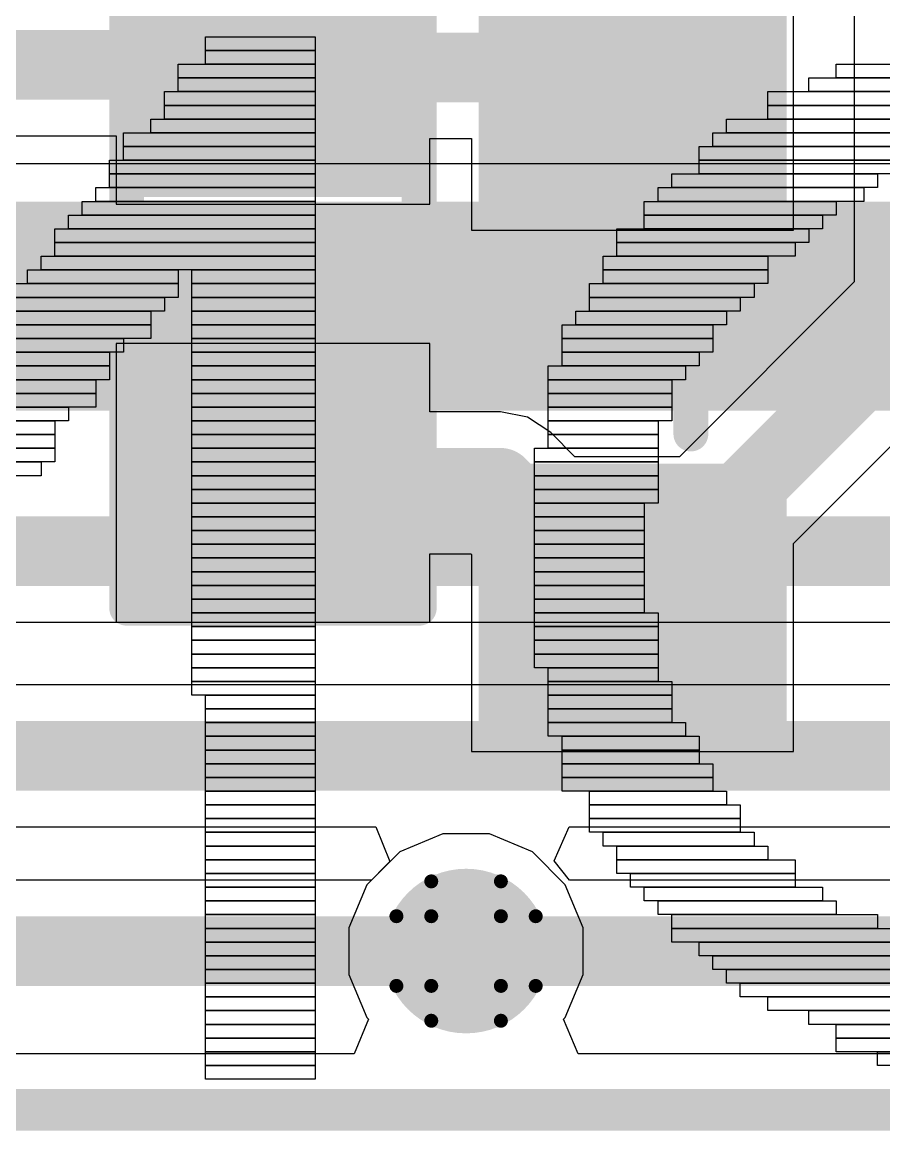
# Model space of a CAD drawing. Header units: inches. Extents: x -25 to 271, y -41 to 15.
# Drawn here: x 19.603 to 22.746, y -38.065 to -34.023 of the extents above; entities that cross this region are included whole.
import ezdxf

# ---------------------------------------------------------------- set-up
doc = ezdxf.new("R2010")
doc.units = ezdxf.units.IN
for name, color, linetype in [('Board_outline', 216, 'Continuous'), ('Bottom Layer', 5, 'Continuous'), ('Bottom Overlay', 54, 'Continuous'), ('Drill Drawing', 1, 'Continuous'), ('Top Glue Points', 56, 'Continuous'), ('Top Layer', 1, 'Continuous'), ('Top Overlay', 2, 'Continuous'), ('Top Paste', 8, 'Continuous'), ('Top Solder', 216, 'Continuous'), ('Via Holes', 16, 'Continuous')]:
    doc.layers.add(name, color=color, linetype=linetype)

# ---------------------------------------------------------------- blocks, each defined once
blk = doc.blocks.new('SOT_23_101')
at = {"layer": 'Top Layer'}
for points in [[(-0.41, 1.46), (0.41, 1.46), (0.41, 0.54), (-0.41, 0.54)], [(-1.36, -0.54), (-0.54, -0.54), (-0.54, -1.46), (-1.36, -1.46)], [(0.54, -0.54), (1.36, -0.54), (1.36, -1.46), (0.54, -1.46)]]:
    blk.add_hatch(color=1, dxfattribs=at).paths.add_polyline_path(points)
at = {"layer": 'Top Paste'}
for points in [[(-0.41, 1.46), (0.41, 1.46), (0.41, 0.54), (-0.41, 0.54)], [(-1.36, -0.54), (-0.54, -0.54), (-0.54, -1.46), (-1.36, -1.46)], [(0.54, -0.54), (1.36, -0.54), (1.36, -1.46), (0.54, -1.46)]]:
    blk.add_hatch(color=8, dxfattribs=at).paths.add_polyline_path(points)
at = {"layer": 'Top Solder'}
for points in [[(-0.5116, 1.5616), (0.5116, 1.5616), (0.5116, 0.4384), (-0.5116, 0.4384)], [(-1.4616, -0.4384), (-0.4384, -0.4384), (-0.4384, -1.5616), (-1.4616, -1.5616)], [(0.4384, -0.4384), (1.4616, -0.4384), (1.4616, -1.5616), (0.4384, -1.5616)]]:
    blk.add_hatch(color=216, dxfattribs=at).paths.add_polyline_path(points)
at = {"layer": 'Top Overlay'}
for points in [[(-0.5588, 0.8128, 0.127, 0.127, 0), (-1.5494, 0.8128, 0.127, 0.127, 0)], [(-1.5494, -0.5842, 0.127, 0.127, 0), (-1.5494, 0.8128, 0.127, 0.127, 0)], [(1.5494, 0.8128, 0.127, 0.127, 0), (0.5588, 0.8128, 0.127, 0.127, 0)], [(1.5494, -0.5842, 0.127, 0.127, 0), (1.5494, 0.8128, 0.127, 0.127, 0)], [(0.3302, -0.7874, 0.127, 0.127, 0), (-0.3302, -0.7874, 0.127, 0.127, 0)], [(-1.6764, -1.2954, 0.127, 0.127, 0), (-1.6764, -1.0414, 0.127, 0.127, 0)], [(-1.5494, -1.1684, 0.127, 0.127, 0), (-1.6764, -1.0414, 0.127, 0.127, 0)], [(-1.6764, -1.2954, 0.127, 0.127, 0), (-1.5494, -1.1684, 0.127, 0.127, 0)]]:
    blk.add_lwpolyline(points, format="xyseb", dxfattribs=at)
for points in [[(-1.5812, 0.8128, 0.0635, 0.0635, 1), (-1.5176, 0.8128, 0.0635, 0.0635, 1)], [(-1.5812, 0.8128, 0.0635, 0.0635, 1), (-1.5176, 0.8128, 0.0635, 0.0635, 1)], [(-0.5905, 0.8128, 0.0635, 0.0635, 1), (-0.5271, 0.8128, 0.0635, 0.0635, 1)], [(0.5271, 0.8128, 0.0635, 0.0635, 1), (0.5905, 0.8128, 0.0635, 0.0635, 1)], [(1.5176, 0.8128, 0.0635, 0.0635, 1), (1.5812, 0.8128, 0.0635, 0.0635, 1)], [(1.5176, 0.8128, 0.0635, 0.0635, 1), (1.5812, 0.8128, 0.0635, 0.0635, 1)], [(-1.5812, -0.5842, 0.0635, 0.0635, 1), (-1.5176, -0.5842, 0.0635, 0.0635, 1)], [(1.5176, -0.5842, 0.0635, 0.0635, 1), (1.5812, -0.5842, 0.0635, 0.0635, 1)], [(-0.3619, -0.7874, 0.0635, 0.0635, 1), (-0.2984, -0.7874, 0.0635, 0.0635, 1)], [(0.2984, -0.7874, 0.0635, 0.0635, 1), (0.3619, -0.7874, 0.0635, 0.0635, 1)], [(-1.7082, -1.0414, 0.0635, 0.0635, 1), (-1.6446, -1.0414, 0.0635, 0.0635, 1)], [(-1.7082, -1.0414, 0.0635, 0.0635, 1), (-1.6446, -1.0414, 0.0635, 0.0635, 1)], [(-1.5812, -1.1684, 0.0635, 0.0635, 1), (-1.5176, -1.1684, 0.0635, 0.0635, 1)], [(-1.5812, -1.1684, 0.0635, 0.0635, 1), (-1.5176, -1.1684, 0.0635, 0.0635, 1)], [(-1.7082, -1.2954, 0.0635, 0.0635, 1), (-1.6446, -1.2954, 0.0635, 0.0635, 1)], [(-1.7082, -1.2954, 0.0635, 0.0635, 1), (-1.6446, -1.2954, 0.0635, 0.0635, 1)]]:
    blk.add_lwpolyline(points, format="xyseb", close=True, dxfattribs=at)
blk = doc.blocks.new('RES_0603_111')
at = {"layer": 'Top Layer'}
for points in [[(-0.381, 0.4445), (-0.381, -0.4445), (-1.143, -0.4445), (-1.143, 0.4445)], [(1.143, 0.4445), (1.143, -0.4445), (0.381, -0.4445), (0.381, 0.4445)]]:
    blk.add_hatch(color=1, dxfattribs=at).paths.add_polyline_path(points)
at = {"layer": 'Top Paste'}
for points in [[(-0.381, 0.4445), (-0.381, -0.4445), (-1.143, -0.4445), (-1.143, 0.4445)], [(1.143, 0.4445), (1.143, -0.4445), (0.381, -0.4445), (0.381, 0.4445)]]:
    blk.add_hatch(color=8, dxfattribs=at).paths.add_polyline_path(points)
at = {"layer": 'Top Solder'}
for points in [[(-0.2794, 0.5461), (-0.2794, -0.5461), (-1.2446, -0.5461), (-1.2446, 0.5461)], [(1.2446, 0.5461), (1.2446, -0.5461), (0.2794, -0.5461), (0.2794, 0.5461)]]:
    blk.add_hatch(color=216, dxfattribs=at).paths.add_polyline_path(points)
at = {"layer": 'Top Overlay'}
for points in [[(-1.2192, -0.5334, 0.127, 0.127, 0), (-1.2192, 0.5334, 0.127, 0.127, 0)], [(1.2192, 0.5334, 0.127, 0.127, 0), (-1.2192, 0.5334, 0.127, 0.127, 0)], [(1.2192, -0.5334, 0.127, 0.127, 0), (1.2192, 0.5334, 0.127, 0.127, 0)], [(1.2192, -0.5334, 0.127, 0.127, 0), (-1.2192, -0.5334, 0.127, 0.127, 0)]]:
    blk.add_lwpolyline(points, format="xyseb", dxfattribs=at)
for points in [[(-1.25095, 0.5334, 0.0635, 0.0635, 1), (-1.18745, 0.5334, 0.0635, 0.0635, 1)], [(-1.25095, 0.5334, 0.0635, 0.0635, 1), (-1.18745, 0.5334, 0.0635, 0.0635, 1)], [(1.18745, 0.5334, 0.0635, 0.0635, 1), (1.25095, 0.5334, 0.0635, 0.0635, 1)], [(1.18745, 0.5334, 0.0635, 0.0635, 1), (1.25095, 0.5334, 0.0635, 0.0635, 1)], [(-1.25095, -0.5334, 0.0635, 0.0635, 1), (-1.18745, -0.5334, 0.0635, 0.0635, 1)], [(-1.25095, -0.5334, 0.0635, 0.0635, 1), (-1.18745, -0.5334, 0.0635, 0.0635, 1)], [(1.18745, -0.5334, 0.0635, 0.0635, 1), (1.25095, -0.5334, 0.0635, 0.0635, 1)], [(1.18745, -0.5334, 0.0635, 0.0635, 1), (1.25095, -0.5334, 0.0635, 0.0635, 1)]]:
    blk.add_lwpolyline(points, format="xyseb", close=True, dxfattribs=at)

msp = doc.modelspace()

# ---------------------------------------------------------------- hatches: boundary and pattern name
at = {"layer": 'Bottom Layer'}
h = msp.add_hatch(color=5, dxfattribs=at)
edge = h.paths.add_edge_path()
edge.add_arc((21.2223, -37.4094), 0.3, 0, 360)
at = {"layer": 'Top Glue Points'}
msp.add_hatch(color=56, dxfattribs=at).paths.add_polyline_path([(20.9182, -34.7373), (20.1181, -34.7373), (20.1181, -35.1371), (20.9182, -35.1371)])
at = {"layer": 'Top Layer'}
h = msp.add_hatch(color=1, dxfattribs=at)
edge = h.paths.add_edge_path()
edge.add_arc((21.2223, -37.4094), 0.3, 0, 360)
at = {"layer": 'Via Holes'}
h = msp.add_hatch(color=7, dxfattribs=at)
edge = h.paths.add_edge_path()
edge.add_arc((21.2223, -37.4094), 0.15, 0, 360)

# ---------------------------------------------------------------- linework, layer by layer
at = {"layer": 'Board_outline'}
msp.add_lwpolyline([(-16.5189, -37.9885, 0.1524, 0.1524, 0), (73.4812, -37.9885, 0.1524, 0.1524, 0)], format="xyseb", dxfattribs=at)
at = {"layer": 'Bottom Layer'}
for p, q in [((33.8351, -34.5403), (13.2973, -34.5403)), ((18.7173, -36.2105), (45.7124, -36.2105)), ((47.3962, -36.4385), (18.6444, -36.4385)), ((12.4672, -36.9565), (20.8934, -36.9565)), ((20.8934, -36.9565), (20.9444, -37.0835)), ((21.544, -37.0805), (21.5984, -36.9565)), ((21.5984, -36.9565), (42.1181, -36.9565)), ((20.9444, -37.0835), (20.8603, -37.1675)), ((21.599, -37.1504), (21.544, -37.0805)), ((20.8603, -37.1675), (20.7953, -37.3245)), ((42.1176, -37.1504), (21.599, -37.1504)), ((20.7953, -37.3245), (20.7953, -37.4943)), ((20.7953, -37.4943), (20.8603, -37.6513)), ((20.8667, -37.6576), (20.8141, -37.7846)), ((20.8603, -37.6513), (20.8667, -37.6576)), ((20.8141, -37.7846), (10.0667, -37.7846))]:
    msp.add_line(p, q, dxfattribs=at)
for points in [[(11.881, -35.0582, 0.762, 0.762, 0), (40.9514, -35.0582, 0.762, 0.762, 0)], [(18.3725, -35.9515, 0.254, 0.254, 0), (45.7124, -35.9515, 0.254, 0.254, 0)], [(12.1223, -36.6975, 0.254, 0.254, 0), (47.5035, -36.6975, 0.254, 0.254, 0)], [(21.2223, -37.4094, 0.254, 0.254, 0), (42.4942, -37.4094, 0.254, 0.254, 0)]]:
    msp.add_lwpolyline(points, format="xyseb", dxfattribs=at)
msp.add_lwpolyline([(21.1588, -37.4094, 0.127, 0.127, 1), (21.2858, -37.4094, 0.127, 0.127, 1)], format="xyseb", close=True, dxfattribs=at)
at = {"layer": 'Bottom Overlay'}
for p, q in [((20.2724, -34.1264), (20.2724, -34.0764)), ((20.2724, -34.0764), (20.6724, -34.0764)), ((20.6724, -34.0764), (20.6724, -34.1264)), ((20.6724, -34.1264), (20.2724, -34.1264)), ((20.2724, -34.1765), (20.2724, -34.1264)), ((20.2724, -34.1264), (20.6724, -34.1264)), ((20.6724, -34.1264), (20.6724, -34.1765)), ((20.1723, -34.2265), (20.1723, -34.1765)), ((20.1723, -34.1765), (20.6724, -34.1765)), ((20.6724, -34.1765), (20.2724, -34.1765)), ((20.6724, -34.1765), (20.6724, -34.2265)), ((22.5723, -34.2265), (22.5723, -34.1765)), ((22.5723, -34.1765), (24.3224, -34.1765)), ((20.1723, -34.2765), (20.1723, -34.2265)), ((20.1723, -34.2265), (20.6724, -34.2265)), ((20.6724, -34.2265), (20.1723, -34.2265)), ((20.6724, -34.2265), (20.6724, -34.2765)), ((22.4723, -34.2765), (22.4723, -34.2265)), ((22.4723, -34.2265), (24.4225, -34.2265)), ((24.3224, -34.2265), (22.5723, -34.2265)), ((20.1223, -34.3266), (20.1223, -34.2765)), ((20.1223, -34.2765), (20.6724, -34.2765)), ((20.6724, -34.2765), (20.1723, -34.2765)), ((20.6724, -34.2765), (20.6724, -34.3266)), ((22.3224, -34.3266), (22.3224, -34.2765)), ((22.3224, -34.2765), (24.5223, -34.2765)), ((24.4225, -34.2765), (22.4723, -34.2765)), ((20.6724, -34.3266), (20.1223, -34.3266)), ((20.1223, -34.3764), (20.1223, -34.3266)), ((20.1223, -34.3266), (20.6724, -34.3266)), ((20.6724, -34.3266), (20.6724, -34.3764)), ((24.5223, -34.3266), (22.3224, -34.3266)), ((22.3224, -34.3764), (22.3224, -34.3266)), ((22.3224, -34.3266), (24.5223, -34.3266)), ((20.0725, -34.4264), (20.0725, -34.3764)), ((20.0725, -34.3764), (20.6724, -34.3764)), ((20.6724, -34.3764), (20.1223, -34.3764)), ((20.6724, -34.3764), (20.6724, -34.4264)), ((22.1723, -34.4264), (22.1723, -34.3764)), ((22.1723, -34.3764), (24.6224, -34.3764)), ((24.5223, -34.3764), (22.3224, -34.3764)), ((19.9724, -34.4764), (19.9724, -34.4264)), ((19.9724, -34.4264), (20.6724, -34.4264)), ((20.6724, -34.4264), (20.0725, -34.4264)), ((20.6724, -34.4264), (20.6724, -34.4764)), ((22.1223, -34.4764), (22.1223, -34.4264)), ((22.1223, -34.4264), (23.1223, -34.4264)), ((24.6224, -34.4264), (22.1723, -34.4264)), ((19.9724, -34.5265), (19.9724, -34.4764)), ((19.9724, -34.4764), (20.6724, -34.4764)), ((20.6724, -34.4764), (19.9724, -34.4764)), ((20.6724, -34.4764), (20.6724, -34.5265)), ((22.0725, -34.5265), (22.0725, -34.4764)), ((22.0725, -34.4764), (22.9224, -34.4764)), ((23.1223, -34.4764), (22.1223, -34.4764)), ((19.9224, -34.5765), (19.9224, -34.5265)), ((19.9224, -34.5265), (20.6724, -34.5265)), ((20.6724, -34.5265), (19.9724, -34.5265)), ((20.6724, -34.5265), (20.6724, -34.5765)), ((22.9224, -34.5265), (22.0725, -34.5265)), ((22.0725, -34.5765), (22.0725, -34.5265)), ((22.0725, -34.5265), (22.8223, -34.5265)), ((20.6724, -34.5765), (19.9224, -34.5765)), ((19.9224, -34.6266), (19.9224, -34.5765)), ((19.9224, -34.5765), (20.6724, -34.5765)), ((20.6724, -34.5765), (20.6724, -34.6266)), ((21.9724, -34.6266), (21.9724, -34.5765)), ((21.9724, -34.5765), (22.7225, -34.5765)), ((22.8223, -34.5765), (22.0725, -34.5765)), ((22.7225, -34.5765), (22.7225, -34.6266)), ((19.8723, -34.6766), (19.8723, -34.6266)), ((19.8723, -34.6266), (20.6724, -34.6266)), ((20.6724, -34.6266), (19.9224, -34.6266)), ((20.6724, -34.6266), (20.6724, -34.6766)), ((21.9224, -34.6766), (21.9224, -34.6266)), ((21.9224, -34.6266), (22.6724, -34.6266)), ((22.7225, -34.6266), (21.9724, -34.6266)), ((22.6724, -34.6266), (22.6724, -34.6766)), ((19.8223, -34.7264), (19.8223, -34.6766)), ((19.8223, -34.6766), (20.6724, -34.6766)), ((20.6724, -34.6766), (19.8723, -34.6766)), ((20.6724, -34.6766), (20.6724, -34.7264)), ((21.8723, -34.7264), (21.8723, -34.6766)), ((21.8723, -34.6766), (22.5723, -34.6766)), ((22.6724, -34.6766), (21.9224, -34.6766)), ((22.5723, -34.6766), (22.5723, -34.7264)), ((19.7725, -34.7764), (19.7725, -34.7264)), ((19.7725, -34.7264), (20.6724, -34.7264)), ((20.6724, -34.7264), (19.8223, -34.7264)), ((20.6724, -34.7264), (20.6724, -34.7764)), ((22.5723, -34.7264), (21.8723, -34.7264)), ((21.8723, -34.7764), (21.8723, -34.7264)), ((21.8723, -34.7264), (22.5223, -34.7264)), ((22.5223, -34.7264), (22.5223, -34.7764)), ((19.7225, -34.8264), (19.7225, -34.7764)), ((19.7225, -34.7764), (20.6724, -34.7764)), ((20.6724, -34.7764), (19.7725, -34.7764)), ((20.6724, -34.7764), (20.6724, -34.8264)), ((21.7725, -34.8264), (21.7725, -34.7764)), ((21.7725, -34.7764), (22.4723, -34.7764)), ((22.5223, -34.7764), (21.8723, -34.7764)), ((22.4723, -34.7764), (22.4723, -34.8264)), ((20.6724, -34.8264), (19.7225, -34.8264)), ((19.7225, -34.8765), (19.7225, -34.8264)), ((19.7225, -34.8264), (20.6724, -34.8264)), ((20.6724, -34.8264), (20.6724, -34.8765)), ((22.4723, -34.8264), (21.7725, -34.8264)), ((21.7725, -34.8765), (21.7725, -34.8264)), ((21.7725, -34.8264), (22.4225, -34.8264)), ((22.4225, -34.8264), (22.4225, -34.8765)), ((19.6724, -34.9265), (19.6724, -34.8765)), ((19.6724, -34.8765), (20.6724, -34.8765)), ((20.6724, -34.8765), (19.7225, -34.8765)), ((20.6724, -34.8765), (20.6724, -34.9265)), ((21.7225, -34.9265), (21.7225, -34.8765)), ((21.7225, -34.8765), (22.3224, -34.8765)), ((22.4225, -34.8765), (21.7725, -34.8765)), ((22.3224, -34.8765), (22.3224, -34.9265)), ((19.6224, -34.9766), (19.6224, -34.9265)), ((19.6224, -34.9265), (20.1723, -34.9265)), ((20.6724, -34.9265), (19.6724, -34.9265)), ((20.1723, -34.9265), (20.1723, -34.9766)), ((20.2223, -34.9766), (20.2223, -34.9265)), ((20.2223, -34.9265), (20.6724, -34.9265)), ((20.6724, -34.9265), (20.6724, -34.9766)), ((22.3224, -34.9265), (21.7225, -34.9265)), ((21.7225, -34.9766), (21.7225, -34.9265)), ((21.7225, -34.9265), (22.3224, -34.9265)), ((22.3224, -34.9265), (22.3224, -34.9766)), ((19.5724, -34.9766), (20.1723, -34.9766)), ((20.1723, -34.9766), (19.6224, -34.9766)), ((20.1723, -34.9766), (20.1723, -35.0266)), ((20.6724, -34.9766), (20.2223, -34.9766)), ((20.2223, -35.0266), (20.2223, -34.9766)), ((20.2223, -34.9766), (20.6724, -34.9766)), ((20.6724, -34.9766), (20.6724, -35.0266)), ((21.6724, -35.0266), (21.6724, -34.9766)), ((21.6724, -34.9766), (22.2724, -34.9766)), ((22.3224, -34.9766), (21.7225, -34.9766)), ((22.2724, -34.9766), (22.2724, -35.0266)), ((19.5223, -35.0266), (20.1223, -35.0266)), ((20.1723, -35.0266), (19.5724, -35.0266)), ((20.1223, -35.0266), (20.1223, -35.0764)), ((20.6724, -35.0266), (20.2223, -35.0266)), ((20.2223, -35.0764), (20.2223, -35.0266)), ((20.2223, -35.0266), (20.6724, -35.0266)), ((20.6724, -35.0266), (20.6724, -35.0764)), ((22.2724, -35.0266), (21.6724, -35.0266)), ((21.6724, -35.0764), (21.6724, -35.0266)), ((21.6724, -35.0266), (22.2223, -35.0266)), ((22.2223, -35.0266), (22.2223, -35.0764)), ((19.5223, -35.0764), (20.0725, -35.0764)), ((20.1223, -35.0764), (19.5223, -35.0764)), ((20.0725, -35.0764), (20.0725, -35.1264)), ((20.2223, -35.1264), (20.2223, -35.0764)), ((20.2223, -35.0764), (20.6724, -35.0764)), ((20.6724, -35.0764), (20.2223, -35.0764)), ((20.6724, -35.0764), (20.6724, -35.1264)), ((21.6224, -35.1264), (21.6224, -35.0764)), ((21.6224, -35.0764), (22.1723, -35.0764)), ((22.2223, -35.0764), (21.6724, -35.0764)), ((22.1723, -35.0764), (22.1723, -35.1264)), ((19.4723, -35.1264), (20.0725, -35.1264)), ((20.0725, -35.1264), (19.5223, -35.1264)), ((20.0725, -35.1264), (20.0725, -35.1765)), ((20.2223, -35.1765), (20.2223, -35.1264)), ((20.2223, -35.1264), (20.6724, -35.1264)), ((20.6724, -35.1264), (20.2223, -35.1264)), ((20.6724, -35.1264), (20.6724, -35.1765)), ((21.5723, -35.1765), (21.5723, -35.1264)), ((21.5723, -35.1264), (22.1223, -35.1264)), ((22.1723, -35.1264), (21.6224, -35.1264)), ((22.1223, -35.1264), (22.1223, -35.1765)), ((19.4225, -35.1765), (19.9724, -35.1765)), ((20.0725, -35.1765), (19.4723, -35.1765)), ((19.9724, -35.1765), (19.9724, -35.2265)), ((20.2223, -35.2265), (20.2223, -35.1765)), ((20.2223, -35.1765), (20.6724, -35.1765)), ((20.6724, -35.1765), (20.2223, -35.1765)), ((20.6724, -35.1765), (20.6724, -35.2265)), ((22.1223, -35.1765), (21.5723, -35.1765)), ((21.5723, -35.2265), (21.5723, -35.1765)), ((21.5723, -35.1765), (22.1223, -35.1765)), ((22.1223, -35.1765), (22.1223, -35.2265)), ((19.3725, -35.2265), (19.9224, -35.2265)), ((19.9724, -35.2265), (19.4225, -35.2265)), ((19.9224, -35.2265), (19.9224, -35.2765)), ((20.2223, -35.2765), (20.2223, -35.2265)), ((20.2223, -35.2265), (20.6724, -35.2265)), ((20.6724, -35.2265), (20.2223, -35.2265)), ((20.6724, -35.2265), (20.6724, -35.2765)), ((22.1223, -35.2265), (21.5723, -35.2265)), ((21.5723, -35.2765), (21.5723, -35.2265)), ((21.5723, -35.2265), (22.0725, -35.2265)), ((22.0725, -35.2265), (22.0725, -35.2765)), ((19.3224, -35.2765), (19.9224, -35.2765)), ((19.9224, -35.2765), (19.3725, -35.2765)), ((19.9224, -35.2765), (19.9224, -35.3266)), ((20.6724, -35.2765), (20.2223, -35.2765)), ((20.2223, -35.3266), (20.2223, -35.2765)), ((20.2223, -35.2765), (20.6724, -35.2765)), ((20.6724, -35.2765), (20.6724, -35.3266)), ((21.5223, -35.3266), (21.5223, -35.2765)), ((21.5223, -35.2765), (22.0224, -35.2765)), ((22.0725, -35.2765), (21.5723, -35.2765)), ((22.0224, -35.2765), (22.0224, -35.3266)), ((19.9224, -35.3266), (19.3224, -35.3266)), ((19.3224, -35.3266), (19.8723, -35.3266)), ((19.8723, -35.3266), (19.8723, -35.3764)), ((20.6724, -35.3266), (20.2223, -35.3266)), ((20.2223, -35.3764), (20.2223, -35.3266)), ((20.2223, -35.3266), (20.6724, -35.3266)), ((20.6724, -35.3266), (20.6724, -35.3764)), ((22.0224, -35.3266), (21.5223, -35.3266)), ((21.5223, -35.3764), (21.5223, -35.3266)), ((21.5223, -35.3266), (21.9724, -35.3266)), ((21.9724, -35.3266), (21.9724, -35.3764)), ((19.2724, -35.3764), (19.8723, -35.3764)), ((19.8723, -35.3764), (19.3224, -35.3764)), ((19.8723, -35.3764), (19.8723, -35.4264)), ((20.6724, -35.3764), (20.2223, -35.3764)), ((20.2223, -35.4264), (20.2223, -35.3764)), ((20.2223, -35.3764), (20.6724, -35.3764)), ((20.6724, -35.3764), (20.6724, -35.4264)), ((21.9724, -35.3764), (21.5223, -35.3764)), ((21.5223, -35.4264), (21.5223, -35.3764)), ((21.5223, -35.3764), (21.9724, -35.3764)), ((21.9724, -35.3764), (21.9724, -35.4264)), ((19.2223, -35.4264), (19.7725, -35.4264)), ((19.8723, -35.4264), (19.2724, -35.4264)), ((19.7725, -35.4264), (19.7725, -35.4764)), ((20.6724, -35.4264), (20.2223, -35.4264)), ((20.2223, -35.4764), (20.2223, -35.4264)), ((20.2223, -35.4264), (20.6724, -35.4264)), ((20.6724, -35.4264), (20.6724, -35.4764)), ((21.5223, -35.4764), (21.5223, -35.4264)), ((21.5223, -35.4264), (21.9724, -35.4264)), ((21.9724, -35.4264), (21.5223, -35.4264)), ((21.9724, -35.4264), (21.9724, -35.4764)), ((19.1723, -35.4764), (19.7225, -35.4764)), ((19.7725, -35.4764), (19.2223, -35.4764)), ((19.7225, -35.4764), (19.7225, -35.5265)), ((20.2223, -35.5265), (20.2223, -35.4764)), ((20.2223, -35.4764), (20.6724, -35.4764)), ((20.6724, -35.4764), (20.2223, -35.4764)), ((20.6724, -35.4764), (20.6724, -35.5265)), ((21.5223, -35.5265), (21.5223, -35.4764)), ((21.5223, -35.4764), (21.9224, -35.4764)), ((21.9724, -35.4764), (21.5223, -35.4764)), ((21.9224, -35.4764), (21.9224, -35.5265)), ((19.1723, -35.5265), (19.7225, -35.5265)), ((19.7225, -35.5265), (19.1723, -35.5265)), ((19.7225, -35.5265), (19.7225, -35.5765)), ((20.6724, -35.5265), (20.2223, -35.5265)), ((20.2223, -35.5765), (20.2223, -35.5265)), ((20.2223, -35.5265), (20.6724, -35.5265)), ((20.6724, -35.5265), (20.6724, -35.5765)), ((21.9224, -35.5265), (21.5223, -35.5265)), ((21.5223, -35.5765), (21.5223, -35.5265)), ((21.5223, -35.5265), (21.9224, -35.5265)), ((21.9224, -35.5265), (21.9224, -35.5765)), ((19.1223, -35.5765), (19.7225, -35.5765)), ((19.7225, -35.5765), (19.1723, -35.5765)), ((19.7225, -35.5765), (19.7225, -35.6265)), ((20.6724, -35.5765), (20.2223, -35.5765)), ((20.2223, -35.6265), (20.2223, -35.5765)), ((20.2223, -35.5765), (20.6724, -35.5765)), ((20.6724, -35.5765), (20.6724, -35.6265)), ((21.4723, -35.6265), (21.4723, -35.5765)), ((21.4723, -35.5765), (21.9224, -35.5765)), ((21.9224, -35.5765), (21.5223, -35.5765)), ((21.9224, -35.5765), (21.9224, -35.6265)), ((19.0725, -35.6265), (19.6724, -35.6265)), ((19.7225, -35.6265), (19.1223, -35.6265)), ((19.6724, -35.6265), (19.6724, -35.6766)), ((20.6724, -35.6265), (20.2223, -35.6265)), ((20.2223, -35.6766), (20.2223, -35.6265)), ((20.2223, -35.6265), (20.6724, -35.6265)), ((20.6724, -35.6265), (20.6724, -35.6766)), ((21.9224, -35.6265), (21.4723, -35.6265)), ((21.4723, -35.6766), (21.4723, -35.6265)), ((21.4723, -35.6265), (21.9224, -35.6265)), ((21.9224, -35.6265), (21.9224, -35.6766)), ((19.6724, -35.6766), (19.0725, -35.6766)), ((20.6724, -35.6766), (20.2223, -35.6766)), ((20.2223, -35.7264), (20.2223, -35.6766)), ((20.2223, -35.6766), (20.6724, -35.6766)), ((20.6724, -35.6766), (20.6724, -35.7264)), ((21.9224, -35.6766), (21.4723, -35.6766)), ((21.4723, -35.7264), (21.4723, -35.6766)), ((21.4723, -35.6766), (21.9224, -35.6766)), ((21.9224, -35.6766), (21.9224, -35.7264)), ((20.2223, -35.7764), (20.2223, -35.7264)), ((20.2223, -35.7264), (20.6724, -35.7264)), ((20.6724, -35.7264), (20.2223, -35.7264)), ((20.6724, -35.7264), (20.6724, -35.7764)), ((21.9224, -35.7264), (21.4723, -35.7264)), ((21.4723, -35.7764), (21.4723, -35.7264)), ((21.4723, -35.7264), (21.9224, -35.7264)), ((21.9224, -35.7264), (21.9224, -35.7764)), ((20.6724, -35.7764), (20.2223, -35.7764)), ((20.2223, -35.8264), (20.2223, -35.7764)), ((20.2223, -35.7764), (20.6724, -35.7764)), ((20.6724, -35.7764), (20.6724, -35.8264)), ((21.4723, -35.8264), (21.4723, -35.7764)), ((21.4723, -35.7764), (21.8723, -35.7764)), ((21.9224, -35.7764), (21.4723, -35.7764)), ((21.8723, -35.7764), (21.8723, -35.8264)), ((20.6724, -35.8264), (20.2223, -35.8264)), ((20.2223, -35.8765), (20.2223, -35.8264)), ((20.2223, -35.8264), (20.6724, -35.8264)), ((20.6724, -35.8264), (20.6724, -35.8765)), ((21.8723, -35.8264), (21.4723, -35.8264)), ((21.4723, -35.8765), (21.4723, -35.8264)), ((21.4723, -35.8264), (21.8723, -35.8264)), ((21.8723, -35.8264), (21.8723, -35.8765)), ((20.2223, -35.9265), (20.2223, -35.8765)), ((20.2223, -35.8765), (20.6724, -35.8765)), ((20.6724, -35.8765), (20.2223, -35.8765)), ((20.6724, -35.8765), (20.6724, -35.9265)), ((21.4723, -35.9265), (21.4723, -35.8765)), ((21.4723, -35.8765), (21.8723, -35.8765)), ((21.8723, -35.8765), (21.4723, -35.8765)), ((21.8723, -35.8765), (21.8723, -35.9265)), ((20.6724, -35.9265), (20.2223, -35.9265)), ((20.2223, -35.9766), (20.2223, -35.9265)), ((20.2223, -35.9265), (20.6724, -35.9265)), ((20.6724, -35.9265), (20.6724, -35.9766)), ((21.4723, -35.9766), (21.4723, -35.9265)), ((21.4723, -35.9265), (21.8723, -35.9265)), ((21.8723, -35.9265), (21.4723, -35.9265)), ((21.8723, -35.9265), (21.8723, -35.9766)), ((20.6724, -35.9766), (20.2223, -35.9766)), ((20.2223, -36.0266), (20.2223, -35.9766)), ((20.2223, -35.9766), (20.6724, -35.9766)), ((20.6724, -35.9766), (20.6724, -36.0266)), ((21.4723, -36.0266), (21.4723, -35.9766)), ((21.4723, -35.9766), (21.8723, -35.9766)), ((21.8723, -35.9766), (21.4723, -35.9766)), ((21.8723, -35.9766), (21.8723, -36.0266)), ((20.2223, -36.0764), (20.2223, -36.0266)), ((20.2223, -36.0266), (20.6724, -36.0266)), ((20.6724, -36.0266), (20.2223, -36.0266)), ((20.6724, -36.0266), (20.6724, -36.0764)), ((21.8723, -36.0266), (21.4723, -36.0266)), ((21.4723, -36.0764), (21.4723, -36.0266)), ((21.4723, -36.0266), (21.8723, -36.0266)), ((21.8723, -36.0266), (21.8723, -36.0764)), ((20.6724, -36.0764), (20.2223, -36.0764)), ((20.2223, -36.1264), (20.2223, -36.0764)), ((20.2223, -36.0764), (20.6724, -36.0764)), ((20.6724, -36.0764), (20.6724, -36.1264)), ((21.4723, -36.1264), (21.4723, -36.0764)), ((21.4723, -36.0764), (21.8723, -36.0764)), ((21.8723, -36.0764), (21.4723, -36.0764)), ((21.8723, -36.0764), (21.8723, -36.1264)), ((20.6724, -36.1264), (20.2223, -36.1264)), ((20.2223, -36.1765), (20.2223, -36.1264)), ((20.2223, -36.1264), (20.6724, -36.1264)), ((20.6724, -36.1264), (20.6724, -36.1765)), ((21.8723, -36.1264), (21.4723, -36.1264)), ((21.4723, -36.1765), (21.4723, -36.1264)), ((21.4723, -36.1264), (21.8723, -36.1264)), ((21.8723, -36.1264), (21.8723, -36.1765)), ((20.6724, -36.1765), (20.2223, -36.1765)), ((20.2223, -36.2265), (20.2223, -36.1765)), ((20.2223, -36.1765), (20.6724, -36.1765)), ((20.6724, -36.1765), (20.6724, -36.2265)), ((21.4723, -36.2265), (21.4723, -36.1765)), ((21.4723, -36.1765), (21.9224, -36.1765)), ((21.8723, -36.1765), (21.4723, -36.1765)), ((21.9224, -36.1765), (21.9224, -36.2265)), ((20.6724, -36.2265), (20.2223, -36.2265)), ((20.2223, -36.2765), (20.2223, -36.2265)), ((20.2223, -36.2265), (20.6724, -36.2265)), ((20.6724, -36.2265), (20.6724, -36.2765)), ((21.4723, -36.2765), (21.4723, -36.2265)), ((21.4723, -36.2265), (21.9224, -36.2265)), ((21.9224, -36.2265), (21.4723, -36.2265)), ((21.9224, -36.2265), (21.9224, -36.2765)), ((20.6724, -36.2765), (20.2223, -36.2765)), ((20.2223, -36.3266), (20.2223, -36.2765)), ((20.2223, -36.2765), (20.6724, -36.2765)), ((20.6724, -36.2765), (20.6724, -36.3266)), ((21.9224, -36.2765), (21.4723, -36.2765)), ((21.4723, -36.3266), (21.4723, -36.2765)), ((21.4723, -36.2765), (21.9224, -36.2765)), ((21.9224, -36.2765), (21.9224, -36.3266)), ((20.6724, -36.3266), (20.2223, -36.3266)), ((20.2223, -36.3764), (20.2223, -36.3266)), ((20.2223, -36.3266), (20.6724, -36.3266)), ((20.6724, -36.3266), (20.6724, -36.3764)), ((21.9224, -36.3266), (21.4723, -36.3266)), ((21.4723, -36.3764), (21.4723, -36.3266)), ((21.4723, -36.3266), (21.9224, -36.3266)), ((21.9224, -36.3266), (21.9224, -36.3764)), ((20.6724, -36.3764), (20.2223, -36.3764)), ((20.2223, -36.4264), (20.2223, -36.3764)), ((20.2223, -36.3764), (20.6724, -36.3764)), ((20.6724, -36.3764), (20.6724, -36.4264)), ((21.9224, -36.3764), (21.4723, -36.3764)), ((21.5223, -36.4264), (21.5223, -36.3764)), ((21.5223, -36.3764), (21.9224, -36.3764)), ((21.9224, -36.3764), (21.9224, -36.4264)), ((20.2223, -36.4764), (20.2223, -36.4264)), ((20.2223, -36.4264), (20.6724, -36.4264)), ((20.6724, -36.4264), (20.2223, -36.4264)), ((20.6724, -36.4264), (20.6724, -36.4764)), ((21.5223, -36.4764), (21.5223, -36.4264)), ((21.5223, -36.4264), (21.9724, -36.4264)), ((21.9224, -36.4264), (21.5223, -36.4264)), ((21.9724, -36.4264), (21.9724, -36.4764)), ((20.6724, -36.4764), (20.2223, -36.4764)), ((20.2724, -36.5265), (20.2724, -36.4764)), ((20.2724, -36.4764), (20.6724, -36.4764)), ((20.6724, -36.4764), (20.6724, -36.5265)), ((21.9724, -36.4764), (21.5223, -36.4764)), ((21.5223, -36.5265), (21.5223, -36.4764)), ((21.5223, -36.4764), (21.9724, -36.4764)), ((21.9724, -36.4764), (21.9724, -36.5265)), ((20.2724, -36.5765), (20.2724, -36.5265)), ((20.2724, -36.5265), (20.6724, -36.5265)), ((20.6724, -36.5265), (20.2724, -36.5265)), ((20.6724, -36.5265), (20.6724, -36.5765)), ((21.9724, -36.5265), (21.5223, -36.5265)), ((21.5223, -36.5765), (21.5223, -36.5265)), ((21.5223, -36.5265), (21.9724, -36.5265)), ((21.9724, -36.5265), (21.9724, -36.5765)), ((20.6724, -36.5765), (20.2724, -36.5765)), ((20.2724, -36.6265), (20.2724, -36.5765)), ((20.2724, -36.5765), (20.6724, -36.5765)), ((20.6724, -36.5765), (20.6724, -36.6265)), ((21.9724, -36.5765), (21.5223, -36.5765)), ((21.5223, -36.6265), (21.5223, -36.5765)), ((21.5223, -36.5765), (22.0224, -36.5765)), ((22.0224, -36.5765), (22.0224, -36.6265)), ((20.6724, -36.6265), (20.2724, -36.6265)), ((20.2724, -36.6766), (20.2724, -36.6265)), ((20.2724, -36.6265), (20.6724, -36.6265)), ((20.6724, -36.6265), (20.6724, -36.6766)), ((22.0224, -36.6265), (21.5223, -36.6265)), ((21.5723, -36.6766), (21.5723, -36.6265)), ((21.5723, -36.6265), (22.0725, -36.6265)), ((22.0725, -36.6265), (22.0725, -36.6766)), ((20.2724, -36.7264), (20.2724, -36.6766)), ((20.2724, -36.6766), (20.6724, -36.6766)), ((20.6724, -36.6766), (20.2724, -36.6766)), ((20.6724, -36.6766), (20.6724, -36.7264)), ((21.5723, -36.7264), (21.5723, -36.6766)), ((21.5723, -36.6766), (22.0725, -36.6766)), ((22.0725, -36.6766), (21.5723, -36.6766)), ((22.0725, -36.6766), (22.0725, -36.7264)), ((20.6724, -36.7264), (20.2724, -36.7264)), ((20.2724, -36.7764), (20.2724, -36.7264)), ((20.2724, -36.7264), (20.6724, -36.7264)), ((20.6724, -36.7264), (20.6724, -36.7764)), ((22.0725, -36.7264), (21.5723, -36.7264)), ((21.5723, -36.7764), (21.5723, -36.7264)), ((21.5723, -36.7264), (22.1223, -36.7264)), ((22.1223, -36.7264), (22.1223, -36.7764)), ((20.6724, -36.7764), (20.2724, -36.7764)), ((20.2724, -36.8264), (20.2724, -36.7764)), ((20.2724, -36.7764), (20.6724, -36.7764)), ((20.6724, -36.7764), (20.6724, -36.8264)), ((22.1223, -36.7764), (21.5723, -36.7764)), ((21.5723, -36.8264), (21.5723, -36.7764)), ((21.5723, -36.7764), (22.1223, -36.7764)), ((22.1223, -36.7764), (22.1223, -36.8264)), ((20.6724, -36.8264), (20.2724, -36.8264)), ((20.2724, -36.8765), (20.2724, -36.8264)), ((20.2724, -36.8264), (20.6724, -36.8264)), ((20.6724, -36.8264), (20.6724, -36.8765)), ((22.1223, -36.8264), (21.5723, -36.8264)), ((21.6724, -36.8765), (21.6724, -36.8264)), ((21.6724, -36.8264), (22.1723, -36.8264)), ((22.1723, -36.8264), (22.1723, -36.8765)), ((20.6724, -36.8765), (20.2724, -36.8765)), ((20.2724, -36.9265), (20.2724, -36.8765)), ((20.2724, -36.8765), (20.6724, -36.8765)), ((20.6724, -36.8765), (20.6724, -36.9265)), ((21.6724, -36.9265), (21.6724, -36.8765)), ((21.6724, -36.8765), (22.2223, -36.8765)), ((22.1723, -36.8765), (21.6724, -36.8765)), ((22.2223, -36.8765), (22.2223, -36.9265)), ((20.6724, -36.9265), (20.2724, -36.9265)), ((20.2724, -36.9766), (20.2724, -36.9265)), ((20.2724, -36.9265), (20.6724, -36.9265)), ((20.6724, -36.9265), (20.6724, -36.9766)), ((22.2223, -36.9265), (21.6724, -36.9265)), ((21.6724, -36.9766), (21.6724, -36.9265)), ((21.6724, -36.9265), (22.2223, -36.9265)), ((22.2223, -36.9265), (22.2223, -36.9766)), ((20.6724, -36.9766), (20.2724, -36.9766)), ((20.2724, -37.0266), (20.2724, -36.9766)), ((20.2724, -36.9766), (20.6724, -36.9766)), ((20.6724, -36.9766), (20.6724, -37.0266)), ((22.2223, -36.9766), (21.6724, -36.9766)), ((21.7225, -37.0266), (21.7225, -36.9766)), ((21.7225, -36.9766), (22.2724, -36.9766)), ((22.2724, -36.9766), (22.2724, -37.0266)), ((20.6724, -37.0266), (20.2724, -37.0266)), ((20.2724, -37.0764), (20.2724, -37.0266)), ((20.2724, -37.0266), (20.6724, -37.0266)), ((20.6724, -37.0266), (20.6724, -37.0764)), ((22.2724, -37.0266), (21.7225, -37.0266)), ((21.7725, -37.0764), (21.7725, -37.0266)), ((21.7725, -37.0266), (22.3224, -37.0266)), ((22.3224, -37.0266), (22.3224, -37.0764)), ((20.2724, -37.1264), (20.2724, -37.0764)), ((20.2724, -37.0764), (20.6724, -37.0764)), ((20.6724, -37.0764), (20.2724, -37.0764)), ((20.6724, -37.0764), (20.6724, -37.1264)), ((21.7725, -37.1264), (21.7725, -37.0764)), ((21.7725, -37.0764), (22.4225, -37.0764)), ((22.3224, -37.0764), (21.7725, -37.0764)), ((22.4225, -37.0764), (22.4225, -37.1264)), ((20.6724, -37.1264), (20.2724, -37.1264)), ((20.2724, -37.1765), (20.2724, -37.1264)), ((20.2724, -37.1264), (20.6724, -37.1264)), ((20.6724, -37.1264), (20.6724, -37.1765)), ((22.4225, -37.1264), (21.7725, -37.1264)), ((21.8223, -37.1765), (21.8223, -37.1264)), ((21.8223, -37.1264), (22.4225, -37.1264)), ((22.4225, -37.1264), (22.4225, -37.1765)), ((20.6724, -37.1765), (20.2724, -37.1765)), ((20.2724, -37.2265), (20.2724, -37.1765)), ((20.2724, -37.1765), (20.6724, -37.1765)), ((20.6724, -37.1765), (20.6724, -37.2265)), ((22.4225, -37.1765), (21.8223, -37.1765)), ((21.8723, -37.2265), (21.8723, -37.1765)), ((21.8723, -37.1765), (22.5223, -37.1765)), ((22.5223, -37.1765), (22.5223, -37.2265)), ((20.6724, -37.2265), (20.2724, -37.2265)), ((20.2724, -37.2765), (20.2724, -37.2265)), ((20.2724, -37.2265), (20.6724, -37.2265)), ((20.6724, -37.2265), (20.6724, -37.2765)), ((22.5223, -37.2265), (21.8723, -37.2265)), ((21.9224, -37.2765), (21.9224, -37.2265)), ((21.9224, -37.2265), (22.5723, -37.2265)), ((22.5723, -37.2265), (22.5723, -37.2765)), ((20.2724, -37.3266), (20.2724, -37.2765)), ((20.2724, -37.2765), (20.6724, -37.2765)), ((20.6724, -37.2765), (20.2724, -37.2765)), ((20.6724, -37.2765), (20.6724, -37.3266)), ((22.5723, -37.2765), (21.9224, -37.2765)), ((21.9724, -37.3266), (21.9724, -37.2765)), ((21.9724, -37.2765), (22.7225, -37.2765)), ((22.7225, -37.2765), (22.7225, -37.3266)), ((20.6724, -37.3266), (20.2724, -37.3266)), ((20.2724, -37.3764), (20.2724, -37.3266)), ((20.2724, -37.3266), (20.6724, -37.3266)), ((20.6724, -37.3266), (20.6724, -37.3764)), ((22.7225, -37.3266), (21.9724, -37.3266)), ((21.9724, -37.3764), (21.9724, -37.3266)), ((21.9724, -37.3266), (22.7725, -37.3266)), ((20.6724, -37.3764), (20.2724, -37.3764)), ((20.2724, -37.4264), (20.2724, -37.3764)), ((20.2724, -37.3764), (20.6724, -37.3764)), ((20.6724, -37.3764), (20.6724, -37.4264)), ((22.7725, -37.3764), (21.9724, -37.3764)), ((22.0725, -37.4264), (22.0725, -37.3764)), ((22.0725, -37.3764), (22.8723, -37.3764)), ((20.6724, -37.4264), (20.2724, -37.4264)), ((20.2724, -37.4764), (20.2724, -37.4264)), ((20.2724, -37.4264), (20.6724, -37.4264)), ((20.6724, -37.4264), (20.6724, -37.4764)), ((22.8723, -37.4264), (22.0725, -37.4264)), ((22.1223, -37.4764), (22.1223, -37.4264)), ((22.1223, -37.4264), (23.0224, -37.4264)), ((20.6724, -37.4764), (20.2724, -37.4764)), ((20.2724, -37.5265), (20.2724, -37.4764)), ((20.2724, -37.4764), (20.6724, -37.4764)), ((20.6724, -37.4764), (20.6724, -37.5265)), ((23.0224, -37.4764), (22.1223, -37.4764)), ((22.1723, -37.5265), (22.1723, -37.4764)), ((22.1723, -37.4764), (24.6224, -37.4764)), ((20.6724, -37.5265), (20.2724, -37.5265)), ((20.2724, -37.5765), (20.2724, -37.5265)), ((20.2724, -37.5265), (20.6724, -37.5265)), ((20.6724, -37.5265), (20.6724, -37.5765)), ((24.6224, -37.5265), (22.1723, -37.5265)), ((22.2223, -37.5765), (22.2223, -37.5265)), ((22.2223, -37.5265), (24.6224, -37.5265)), ((20.6724, -37.5765), (20.2724, -37.5765)), ((20.2724, -37.6265), (20.2724, -37.5765)), ((20.2724, -37.5765), (20.6724, -37.5765)), ((20.6724, -37.5765), (20.6724, -37.6265)), ((24.6224, -37.5765), (22.2223, -37.5765)), ((22.3224, -37.6265), (22.3224, -37.5765)), ((22.3224, -37.5765), (24.5723, -37.5765)), ((20.2724, -37.6766), (20.2724, -37.6265)), ((20.2724, -37.6265), (20.6724, -37.6265)), ((20.6724, -37.6265), (20.2724, -37.6265)), ((20.6724, -37.6265), (20.6724, -37.6766)), ((24.5723, -37.6265), (22.3224, -37.6265)), ((22.4723, -37.6766), (22.4723, -37.6265)), ((22.4723, -37.6265), (24.4225, -37.6265)), ((20.6724, -37.6766), (20.2724, -37.6766)), ((20.2724, -37.7264), (20.2724, -37.6766)), ((20.2724, -37.6766), (20.6724, -37.6766)), ((20.6724, -37.6766), (20.6724, -37.7264)), ((24.4225, -37.6766), (22.4723, -37.6766)), ((22.5723, -37.7264), (22.5723, -37.6766)), ((22.5723, -37.6766), (24.3224, -37.6766)), ((20.6724, -37.7264), (20.2724, -37.7264)), ((20.2724, -37.7764), (20.2724, -37.7264)), ((20.2724, -37.7264), (20.6724, -37.7264)), ((20.6724, -37.7264), (20.6724, -37.7764)), ((24.3224, -37.7264), (22.5723, -37.7264)), ((22.5723, -37.7764), (22.5723, -37.7264)), ((22.5723, -37.7264), (24.2724, -37.7264)), ((20.6724, -37.7764), (20.2724, -37.7764)), ((20.2724, -37.8264), (20.2724, -37.7764)), ((20.2724, -37.7764), (20.6724, -37.7764)), ((20.6724, -37.7764), (20.6724, -37.8264)), ((24.2724, -37.7764), (22.5723, -37.7764)), ((22.7225, -37.8264), (22.7225, -37.7764)), ((22.7225, -37.7764), (24.1225, -37.7764)), ((20.2724, -37.8765), (20.2724, -37.8264)), ((20.2724, -37.8264), (20.6724, -37.8264)), ((20.6724, -37.8264), (20.2724, -37.8264)), ((20.6724, -37.8264), (20.6724, -37.8765)), ((24.1225, -37.8264), (22.7225, -37.8264)), ((20.6724, -37.8765), (20.2724, -37.8765))]:
    msp.add_line(p, q, dxfattribs=at)
at = {"layer": 'Drill Drawing'}
for points in [[(21.0953, -37.2824, 0.0508, 0.0508, 0), (21.0953, -37.1554, 0.0508, 0.0508, 0)], [(21.0953, -37.1554, 0.0508, 0.0508, 0), (21.3493, -37.1554, 0.0508, 0.0508, 0)], [(21.3493, -37.2824, 0.0508, 0.0508, 0), (21.3493, -37.1554, 0.0508, 0.0508, 0)], [(20.9683, -37.5364, 0.0508, 0.0508, 0), (20.9683, -37.2824, 0.0508, 0.0508, 0)], [(20.9683, -37.2824, 0.0508, 0.0508, 0), (21.0953, -37.2824, 0.0508, 0.0508, 0)], [(21.3493, -37.2824, 0.0508, 0.0508, 0), (21.4763, -37.2824, 0.0508, 0.0508, 0)], [(21.4763, -37.5364, 0.0508, 0.0508, 0), (21.4763, -37.2824, 0.0508, 0.0508, 0)], [(20.9683, -37.5364, 0.0508, 0.0508, 0), (21.0953, -37.5364, 0.0508, 0.0508, 0)], [(21.0953, -37.6634, 0.0508, 0.0508, 0), (21.0953, -37.5364, 0.0508, 0.0508, 0)], [(21.3493, -37.5364, 0.0508, 0.0508, 0), (21.4763, -37.5364, 0.0508, 0.0508, 0)], [(21.3493, -37.6634, 0.0508, 0.0508, 0), (21.3493, -37.5364, 0.0508, 0.0508, 0)], [(21.0953, -37.6634, 0.0508, 0.0508, 0), (21.3493, -37.6634, 0.0508, 0.0508, 0)]]:
    msp.add_lwpolyline(points, format="xyseb", dxfattribs=at)
for points in [[(21.0826, -37.1554, 0.0254, 0.0254, 1), (21.108, -37.1554, 0.0254, 0.0254, 1)], [(21.0826, -37.1554, 0.0254, 0.0254, 1), (21.108, -37.1554, 0.0254, 0.0254, 1)], [(21.3366, -37.1554, 0.0254, 0.0254, 1), (21.362, -37.1554, 0.0254, 0.0254, 1)], [(21.3366, -37.1554, 0.0254, 0.0254, 1), (21.362, -37.1554, 0.0254, 0.0254, 1)], [(20.9556, -37.2824, 0.0254, 0.0254, 1), (20.981, -37.2824, 0.0254, 0.0254, 1)], [(20.9556, -37.2824, 0.0254, 0.0254, 1), (20.981, -37.2824, 0.0254, 0.0254, 1)], [(21.0826, -37.2824, 0.0254, 0.0254, 1), (21.108, -37.2824, 0.0254, 0.0254, 1)], [(21.0826, -37.2824, 0.0254, 0.0254, 1), (21.108, -37.2824, 0.0254, 0.0254, 1)], [(21.3366, -37.2824, 0.0254, 0.0254, 1), (21.362, -37.2824, 0.0254, 0.0254, 1)], [(21.3366, -37.2824, 0.0254, 0.0254, 1), (21.362, -37.2824, 0.0254, 0.0254, 1)], [(21.4636, -37.2824, 0.0254, 0.0254, 1), (21.489, -37.2824, 0.0254, 0.0254, 1)], [(21.4636, -37.2824, 0.0254, 0.0254, 1), (21.489, -37.2824, 0.0254, 0.0254, 1)], [(20.9556, -37.5364, 0.0254, 0.0254, 1), (20.981, -37.5364, 0.0254, 0.0254, 1)], [(20.9556, -37.5364, 0.0254, 0.0254, 1), (20.981, -37.5364, 0.0254, 0.0254, 1)], [(21.0826, -37.5364, 0.0254, 0.0254, 1), (21.108, -37.5364, 0.0254, 0.0254, 1)], [(21.0826, -37.5364, 0.0254, 0.0254, 1), (21.108, -37.5364, 0.0254, 0.0254, 1)], [(21.3366, -37.5364, 0.0254, 0.0254, 1), (21.362, -37.5364, 0.0254, 0.0254, 1)], [(21.3366, -37.5364, 0.0254, 0.0254, 1), (21.362, -37.5364, 0.0254, 0.0254, 1)], [(21.4636, -37.5364, 0.0254, 0.0254, 1), (21.489, -37.5364, 0.0254, 0.0254, 1)], [(21.4636, -37.5364, 0.0254, 0.0254, 1), (21.489, -37.5364, 0.0254, 0.0254, 1)], [(21.0826, -37.6634, 0.0254, 0.0254, 1), (21.108, -37.6634, 0.0254, 0.0254, 1)], [(21.0826, -37.6634, 0.0254, 0.0254, 1), (21.108, -37.6634, 0.0254, 0.0254, 1)], [(21.3366, -37.6634, 0.0254, 0.0254, 1), (21.362, -37.6634, 0.0254, 0.0254, 1)], [(21.3366, -37.6634, 0.0254, 0.0254, 1), (21.362, -37.6634, 0.0254, 0.0254, 1)]]:
    msp.add_lwpolyline(points, format="xyseb", close=True, dxfattribs=at)
at = {"layer": 'Top Layer'}
for p, q in [((22.6373, -33.6695), (22.6373, -34.9704)), ((22.4165, -34.7815), (22.4165, -33.7075)), ((19.2942, -34.4375), (19.9466, -34.4375)), ((19.9466, -34.4375), (19.9466, -34.6865)), ((21.0896, -34.6865), (21.0896, -34.4474)), ((21.0896, -34.4474), (21.2425, -34.4474)), ((21.2425, -34.4474), (21.2425, -34.7815)), ((19.9466, -34.6865), (21.0896, -34.6865)), ((21.2425, -34.7815), (22.4165, -34.7815)), ((22.6373, -34.9704), (22.0003, -35.6075)), ((21.0896, -35.1945), (19.9466, -35.1945)), ((19.9466, -35.1945), (19.9466, -36.2105)), ((21.0896, -35.4435), (21.0896, -35.1945)), ((22.4165, -35.9237), (23.0794, -35.2608)), ((21.3477, -35.4435), (21.0896, -35.4435)), ((21.4468, -35.4632), (21.3477, -35.4435)), ((21.5309, -35.5194), (21.4468, -35.4632)), ((21.619, -35.6075), (21.5309, -35.5194)), ((22.0003, -35.6075), (21.619, -35.6075)), ((22.4165, -36.6815), (22.4165, -35.9237)), ((21.0896, -36.2105), (21.0896, -35.9615)), ((21.0896, -35.9615), (21.2405, -35.9615)), ((21.2405, -35.9615), (21.2425, -35.9635)), ((21.2425, -35.9635), (21.2425, -36.6815)), ((19.9466, -36.2105), (21.0896, -36.2105)), ((21.2425, -36.6815), (22.4165, -36.6815)), ((21.1374, -36.9824), (20.9805, -37.0474)), ((21.3073, -36.9824), (21.1374, -36.9824)), ((21.4642, -37.0474), (21.3073, -36.9824)), ((20.9805, -37.0474), (20.8774, -37.1504)), ((21.5843, -37.1675), (21.4642, -37.0474)), ((20.8774, -37.1504), (12.4513, -37.1504)), ((21.6493, -37.3245), (21.5843, -37.1675)), ((21.6493, -37.4943), (21.6493, -37.3245)), ((21.5843, -37.6513), (21.6493, -37.4943)), ((21.578, -37.6576), (21.5843, -37.6513)), ((21.6306, -37.7846), (21.578, -37.6576)), ((30.5515, -37.7846), (21.6306, -37.7846))]:
    msp.add_line(p, q, dxfattribs=at)
for points in [[(19.1869, -34.1785, 0.254, 0.254, 0), (20.5181, -34.1785, 0.254, 0.254, 0)], [(20.528, -34.1884, 0.254, 0.254, 0), (21.7734, -34.1884, 0.254, 0.254, 0)], [(21.7734, -34.1884, 0.254, 0.254, 0), (21.8295, -34.2445, 0.254, 0.254, 0)], [(21.8295, -36.1445, 0.254, 0.254, 0), (22.8963, -35.0777, 0.254, 0.254, 0)], [(20.5181, -35.7025, 0.254, 0.254, 0), (21.3477, -35.7025, 0.254, 0.254, 0)], [(21.3477, -35.7025, 0.254, 0.254, 0), (21.4965, -35.8513, 0.254, 0.254, 0)], [(21.4965, -35.8615, 0.254, 0.254, 0), (21.4965, -35.8513, 0.254, 0.254, 0)], [(21.4965, -35.8615, 0.254, 0.254, 0), (21.7795, -36.1445, 0.254, 0.254, 0)], [(21.7795, -36.1445, 0.254, 0.254, 0), (21.8295, -36.1445, 0.254, 0.254, 0)], [(-11.415, -37.4094, 0.254, 0.254, 0), (21.2223, -37.4094, 0.254, 0.254, 0)]]:
    msp.add_lwpolyline(points, format="xyseb", dxfattribs=at)
for points in [[(20.4546, -34.1785, 0.127, 0.127, 1), (20.5816, -34.1785, 0.127, 0.127, 1)], [(20.4645, -34.1884, 0.127, 0.127, 1), (20.5915, -34.1884, 0.127, 0.127, 1)], [(21.7099, -34.1884, 0.127, 0.127, 1), (21.8369, -34.1884, 0.127, 0.127, 1)], [(21.7099, -34.1884, 0.127, 0.127, 1), (21.8369, -34.1884, 0.127, 0.127, 1)], [(21.766, -34.2445, 0.127, 0.127, 1), (21.893, -34.2445, 0.127, 0.127, 1)], [(20.4546, -35.7025, 0.127, 0.127, 1), (20.5816, -35.7025, 0.127, 0.127, 1)], [(21.2842, -35.7025, 0.127, 0.127, 1), (21.4112, -35.7025, 0.127, 0.127, 1)], [(21.2842, -35.7025, 0.127, 0.127, 1), (21.4112, -35.7025, 0.127, 0.127, 1)], [(21.433, -35.8513, 0.127, 0.127, 1), (21.56, -35.8513, 0.127, 0.127, 1)], [(21.433, -35.8513, 0.127, 0.127, 1), (21.56, -35.8513, 0.127, 0.127, 1)], [(21.433, -35.8615, 0.127, 0.127, 1), (21.56, -35.8615, 0.127, 0.127, 1)], [(21.433, -35.8615, 0.127, 0.127, 1), (21.56, -35.8615, 0.127, 0.127, 1)], [(21.716, -36.1445, 0.127, 0.127, 1), (21.843, -36.1445, 0.127, 0.127, 1)], [(21.716, -36.1445, 0.127, 0.127, 1), (21.843, -36.1445, 0.127, 0.127, 1)], [(21.766, -36.1445, 0.127, 0.127, 1), (21.893, -36.1445, 0.127, 0.127, 1)], [(21.766, -36.1445, 0.127, 0.127, 1), (21.893, -36.1445, 0.127, 0.127, 1)], [(21.1588, -37.4094, 0.127, 0.127, 1), (21.2858, -37.4094, 0.127, 0.127, 1)]]:
    msp.add_lwpolyline(points, format="xyseb", close=True, dxfattribs=at)

# ---------------------------------------------------------------- block references
at = {"rotation": 270}
for name, p in [('SOT_23_101', (22.8295, -35.1945)), ('RES_0603_111', (20.5181, -34.9405))]:
    msp.add_blockref(name, p, dxfattribs=at)

doc.saveas('drawing.dxf')
